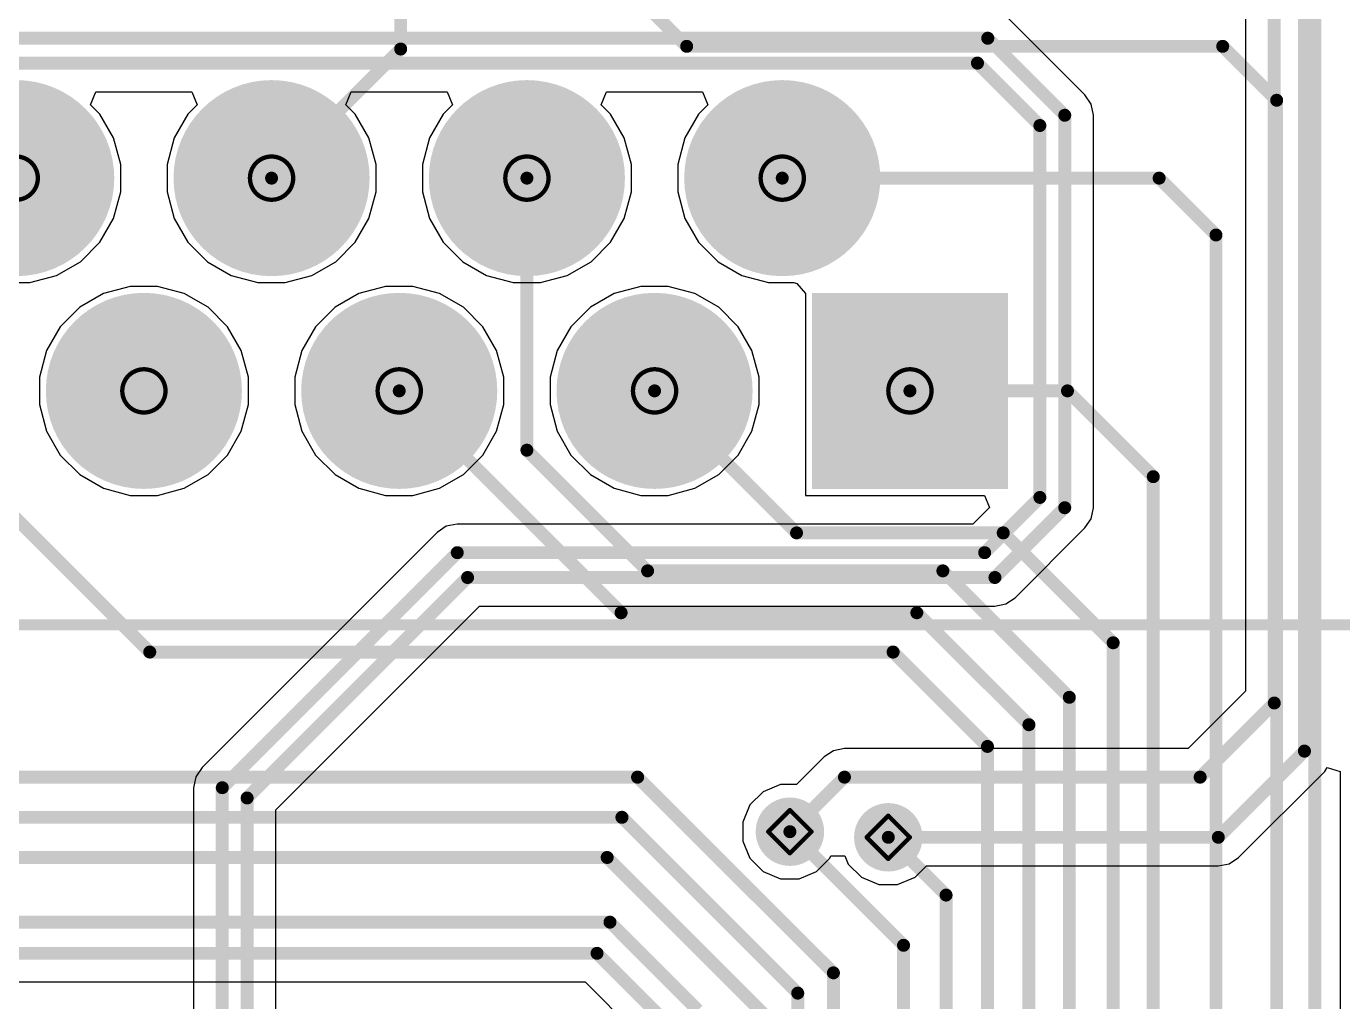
# Model space of a CAD drawing. Header units: inches. Extents: x -31 to 249, y -28 to 261.
# Drawn here: x 109.67 to 125.14, y 63.53 to 74.99 of the extents above; entities that cross this region are included whole.
import ezdxf

# ---------------------------------------------------------------- set-up
doc = ezdxf.new("R2010")
doc.units = ezdxf.units.IN
for name, color, linetype in [('Bottom Layer', 5, 'Continuous'), ('Bottom Solder', 6, 'Continuous'), ('Drill Drawing', 1, 'Continuous'), ('Multi-Layer', 9, 'Continuous'), ('Pad Holes', 156, 'Continuous'), ('Top Layer', 1, 'Continuous'), ('Top Overlay', 2, 'Continuous'), ('Top Solder', 216, 'Continuous'), ('Via Holes', 16, 'Continuous')]:
    doc.layers.add(name, color=color, linetype=linetype)

# ---------------------------------------------------------------- blocks, each defined once
blk = doc.blocks.new('6437288_2_42')
at = {"layer": 'Bottom Layer'}
blk.add_hatch(color=5, dxfattribs=at).paths.add_polyline_path([(-13.05, 8.3), (-10.95, 8.3), (-10.95, 6.2), (-13.05, 6.2)])
h = blk.add_hatch(color=5, dxfattribs=at)
edge = h.paths.add_edge_path()
edge.add_arc((-9, 7.25), 1.05, 0, 360)
h = blk.add_hatch(color=5, dxfattribs=at)
edge = h.paths.add_edge_path()
edge.add_arc((-6, 7.25), 1.05, 0, 360)
h = blk.add_hatch(color=5, dxfattribs=at)
edge = h.paths.add_edge_path()
edge.add_arc((-3, 7.25), 1.05, 0, 360)
h = blk.add_hatch(color=5, dxfattribs=at)
edge = h.paths.add_edge_path()
edge.add_arc((-10.5, 4.75), 1.05, 0, 360)
h = blk.add_hatch(color=5, dxfattribs=at)
edge = h.paths.add_edge_path()
edge.add_arc((-7.5, 4.75), 1.05, 0, 360)
h = blk.add_hatch(color=5, dxfattribs=at)
edge = h.paths.add_edge_path()
edge.add_arc((-4.5, 4.75), 1.05, 0, 360)
h = blk.add_hatch(color=5, dxfattribs=at)
edge = h.paths.add_edge_path()
edge.add_arc((-1.5, 4.75), 1.05, 0, 360)
at = {"layer": 'Bottom Solder'}
blk.add_hatch(color=6, dxfattribs=at).paths.add_polyline_path([(-13.152, 8.402), (-10.848, 8.402), (-10.848, 6.098), (-13.152, 6.098)])
h = blk.add_hatch(color=6, dxfattribs=at)
edge = h.paths.add_edge_path()
edge.add_arc((-9, 7.25), 1.152, 0, 360)
h = blk.add_hatch(color=6, dxfattribs=at)
edge = h.paths.add_edge_path()
edge.add_arc((-6, 7.25), 1.152, 0, 360)
h = blk.add_hatch(color=6, dxfattribs=at)
edge = h.paths.add_edge_path()
edge.add_arc((-3, 7.25), 1.152, 0, 360)
h = blk.add_hatch(color=6, dxfattribs=at)
edge = h.paths.add_edge_path()
edge.add_arc((-10.5, 4.75), 1.152, 0, 360)
h = blk.add_hatch(color=6, dxfattribs=at)
edge = h.paths.add_edge_path()
edge.add_arc((-7.5, 4.75), 1.152, 0, 360)
h = blk.add_hatch(color=6, dxfattribs=at)
edge = h.paths.add_edge_path()
edge.add_arc((-4.5, 4.75), 1.152, 0, 360)
h = blk.add_hatch(color=6, dxfattribs=at)
edge = h.paths.add_edge_path()
edge.add_arc((-1.5, 4.75), 1.152, 0, 360)
at = {"layer": 'Multi-Layer'}
blk.add_hatch(color=9, dxfattribs=at).paths.add_polyline_path([(-13.05, 8.3), (-10.95, 8.3), (-10.95, 6.2), (-13.05, 6.2)])
h = blk.add_hatch(color=9, dxfattribs=at)
edge = h.paths.add_edge_path()
edge.add_arc((-9, 7.25), 1.05, 0, 360)
h = blk.add_hatch(color=9, dxfattribs=at)
edge = h.paths.add_edge_path()
edge.add_arc((-6, 7.25), 1.05, 0, 360)
h = blk.add_hatch(color=9, dxfattribs=at)
edge = h.paths.add_edge_path()
edge.add_arc((-3, 7.25), 1.05, 0, 360)
h = blk.add_hatch(color=9, dxfattribs=at)
edge = h.paths.add_edge_path()
edge.add_arc((-10.5, 4.75), 1.05, 0, 360)
h = blk.add_hatch(color=9, dxfattribs=at)
edge = h.paths.add_edge_path()
edge.add_arc((-7.5, 4.75), 1.05, 0, 360)
h = blk.add_hatch(color=9, dxfattribs=at)
edge = h.paths.add_edge_path()
edge.add_arc((-4.5, 4.75), 1.05, 0, 360)
h = blk.add_hatch(color=9, dxfattribs=at)
edge = h.paths.add_edge_path()
edge.add_arc((-1.5, 4.75), 1.05, 0, 360)
at = {"layer": 'Pad Holes'}
h = blk.add_hatch(color=7, dxfattribs=at)
edge = h.paths.add_edge_path()
edge.add_arc((-12, 7.25), 0.65, 0, 360)
h = blk.add_hatch(color=7, dxfattribs=at)
edge = h.paths.add_edge_path()
edge.add_arc((-9, 7.25), 0.65, 0, 360)
h = blk.add_hatch(color=7, dxfattribs=at)
edge = h.paths.add_edge_path()
edge.add_arc((-6, 7.25), 0.65, 0, 360)
h = blk.add_hatch(color=7, dxfattribs=at)
edge = h.paths.add_edge_path()
edge.add_arc((-3, 7.25), 0.65, 0, 360)
h = blk.add_hatch(color=7, dxfattribs=at)
edge = h.paths.add_edge_path()
edge.add_arc((-10.5, 4.75), 0.65, 0, 360)
h = blk.add_hatch(color=7, dxfattribs=at)
edge = h.paths.add_edge_path()
edge.add_arc((-7.5, 4.75), 0.65, 0, 360)
h = blk.add_hatch(color=7, dxfattribs=at)
edge = h.paths.add_edge_path()
edge.add_arc((-4.5, 4.75), 0.65, 0, 360)
h = blk.add_hatch(color=7, dxfattribs=at)
edge = h.paths.add_edge_path()
edge.add_arc((-1.5, 4.75), 0.65, 0, 360)
at = {"layer": 'Top Layer'}
blk.add_hatch(color=1, dxfattribs=at).paths.add_polyline_path([(-13.05, 8.3), (-10.95, 8.3), (-10.95, 6.2), (-13.05, 6.2)])
h = blk.add_hatch(color=1, dxfattribs=at)
edge = h.paths.add_edge_path()
edge.add_arc((-9, 7.25), 1.05, 0, 360)
h = blk.add_hatch(color=1, dxfattribs=at)
edge = h.paths.add_edge_path()
edge.add_arc((-6, 7.25), 1.05, 0, 360)
h = blk.add_hatch(color=1, dxfattribs=at)
edge = h.paths.add_edge_path()
edge.add_arc((-3, 7.25), 1.05, 0, 360)
h = blk.add_hatch(color=1, dxfattribs=at)
edge = h.paths.add_edge_path()
edge.add_arc((-10.5, 4.75), 1.05, 0, 360)
h = blk.add_hatch(color=1, dxfattribs=at)
edge = h.paths.add_edge_path()
edge.add_arc((-7.5, 4.75), 1.05, 0, 360)
h = blk.add_hatch(color=1, dxfattribs=at)
edge = h.paths.add_edge_path()
edge.add_arc((-4.5, 4.75), 1.05, 0, 360)
h = blk.add_hatch(color=1, dxfattribs=at)
edge = h.paths.add_edge_path()
edge.add_arc((-1.5, 4.75), 1.05, 0, 360)
at = {"layer": 'Top Solder'}
blk.add_hatch(color=216, dxfattribs=at).paths.add_polyline_path([(-13.152, 8.402), (-10.848, 8.402), (-10.848, 6.098), (-13.152, 6.098)])
h = blk.add_hatch(color=216, dxfattribs=at)
edge = h.paths.add_edge_path()
edge.add_arc((-9, 7.25), 1.152, 0, 360)
h = blk.add_hatch(color=216, dxfattribs=at)
edge = h.paths.add_edge_path()
edge.add_arc((-6, 7.25), 1.152, 0, 360)
h = blk.add_hatch(color=216, dxfattribs=at)
edge = h.paths.add_edge_path()
edge.add_arc((-3, 7.25), 1.152, 0, 360)
h = blk.add_hatch(color=216, dxfattribs=at)
edge = h.paths.add_edge_path()
edge.add_arc((-10.5, 4.75), 1.152, 0, 360)
h = blk.add_hatch(color=216, dxfattribs=at)
edge = h.paths.add_edge_path()
edge.add_arc((-7.5, 4.75), 1.152, 0, 360)
h = blk.add_hatch(color=216, dxfattribs=at)
edge = h.paths.add_edge_path()
edge.add_arc((-4.5, 4.75), 1.152, 0, 360)
h = blk.add_hatch(color=216, dxfattribs=at)
edge = h.paths.add_edge_path()
edge.add_arc((-1.5, 4.75), 1.152, 0, 360)
at = {"layer": 'Top Overlay'}
blk.add_lwpolyline([(19.25, 10, 0.127, 0.127, 0), (-19.25, 10, 0.127, 0.127, 0)], format="xyseb", dxfattribs=at)

msp = doc.modelspace()

# ---------------------------------------------------------------- hatches: boundary and pattern name
at = {"layer": 'Bottom Layer'}
h = msp.add_hatch(color=5, dxfattribs=at)
edge = h.paths.add_edge_path()
edge.add_arc((118.641, 65.526), 0.3, 0, 360)
h = msp.add_hatch(color=5, dxfattribs=at)
edge = h.paths.add_edge_path()
edge.add_arc((119.797, 65.46), 0.3, 0, 360)
at = {"layer": 'Bottom Solder'}
h = msp.add_hatch(color=6, dxfattribs=at)
edge = h.paths.add_edge_path()
edge.add_arc((118.641, 65.526), 0.402, 0, 360)
h = msp.add_hatch(color=6, dxfattribs=at)
edge = h.paths.add_edge_path()
edge.add_arc((119.797, 65.46), 0.402, 0, 360)
at = {"layer": 'Top Layer'}
h = msp.add_hatch(color=1, dxfattribs=at)
edge = h.paths.add_edge_path()
edge.add_arc((118.641, 65.526), 0.3, 0, 360)
h = msp.add_hatch(color=1, dxfattribs=at)
edge = h.paths.add_edge_path()
edge.add_arc((119.797, 65.46), 0.3, 0, 360)
at = {"layer": 'Top Solder'}
h = msp.add_hatch(color=216, dxfattribs=at)
edge = h.paths.add_edge_path()
edge.add_arc((118.641, 65.526), 0.402, 0, 360)
h = msp.add_hatch(color=216, dxfattribs=at)
edge = h.paths.add_edge_path()
edge.add_arc((119.797, 65.46), 0.402, 0, 360)
at = {"layer": 'Via Holes'}
h = msp.add_hatch(color=7, dxfattribs=at)
edge = h.paths.add_edge_path()
edge.add_arc((118.641, 65.526), 0.15, 0, 360)
h = msp.add_hatch(color=7, dxfattribs=at)
edge = h.paths.add_edge_path()
edge.add_arc((119.797, 65.46), 0.15, 0, 360)

# ---------------------------------------------------------------- linework, layer by layer
at = {"layer": 'Bottom Layer'}
for p, q in [((87.33, 63.76), (116.236, 63.76)), ((116.236, 63.76), (116.859, 63.137))]:
    msp.add_line(p, q, dxfattribs=at)
for points in [[(114.068, 74.723, 0.152, 0.152, 0), (114.068, 76.651, 0.152, 0.152, 0)], [(117.037, 75.146, 0.152, 0.152, 0), (117.428, 74.755, 0.152, 0.152, 0)], [(124.809, 26.128, 0.152, 0.152, 0), (124.809, 75.233, 0.152, 0.152, 0)], [(112.551, 73.206, 0.152, 0.152, 0), (114.068, 74.723, 0.152, 0.152, 0)], [(117.428, 74.755, 0.152, 0.152, 0), (123.726, 74.755, 0.152, 0.152, 0)], [(123.726, 74.755, 0.152, 0.152, 0), (124.36, 74.121, 0.152, 0.152, 0)], [(124.36, 26.484, 0.152, 0.152, 0), (124.36, 74.121, 0.152, 0.152, 0)], [(115.551, 70.009, 0.152, 0.152, 0), (115.551, 73.206, 0.152, 0.152, 0)], [(118.551, 73.206, 0.152, 0.152, 0), (122.979, 73.206, 0.152, 0.152, 0)], [(122.979, 73.206, 0.152, 0.152, 0), (123.647, 72.538, 0.152, 0.152, 0)], [(123.647, 27, 0.152, 0.152, 0), (123.647, 72.538, 0.152, 0.152, 0)], [(108.051, 70.706, 0.152, 0.152, 0), (111.12, 67.637, 0.152, 0.152, 0)], [(114.051, 70.706, 0.152, 0.152, 0), (116.657, 68.099, 0.152, 0.152, 0)], [(117.051, 70.706, 0.152, 0.152, 0), (118.719, 69.037, 0.152, 0.152, 0)], [(120.051, 70.706, 0.152, 0.152, 0), (121.902, 70.706, 0.152, 0.152, 0)], [(121.902, 70.706, 0.152, 0.152, 0), (122.91, 69.698, 0.152, 0.152, 0)], [(115.551, 70.009, 0.152, 0.152, 0), (116.969, 68.591, 0.152, 0.152, 0)], [(122.91, 27.636, 0.152, 0.152, 0), (122.91, 69.698, 0.152, 0.152, 0)], [(118.719, 69.037, 0.152, 0.152, 0), (121.148, 69.037, 0.152, 0.152, 0)], [(121.148, 69.037, 0.152, 0.152, 0), (122.439, 67.746, 0.152, 0.152, 0)], [(116.969, 68.591, 0.152, 0.152, 0), (120.438, 68.591, 0.152, 0.152, 0)], [(120.438, 68.591, 0.152, 0.152, 0), (121.924, 67.105, 0.152, 0.152, 0)], [(116.657, 68.099, 0.152, 0.152, 0), (120.132, 68.099, 0.152, 0.152, 0)], [(120.132, 68.099, 0.152, 0.152, 0), (121.449, 66.783, 0.152, 0.152, 0)], [(122.439, 27.885, 0.152, 0.152, 0), (122.439, 67.746, 0.152, 0.152, 0)], [(111.12, 67.637, 0.152, 0.152, 0), (119.854, 67.637, 0.152, 0.152, 0)], [(119.854, 67.637, 0.152, 0.152, 0), (120.962, 66.528, 0.152, 0.152, 0)], [(121.924, 33.752, 0.152, 0.152, 0), (121.924, 67.105, 0.152, 0.152, 0)], [(121.449, 34.09, 0.152, 0.152, 0), (121.449, 66.783, 0.152, 0.152, 0)], [(120.962, 34.34, 0.152, 0.152, 0), (120.962, 66.528, 0.152, 0.152, 0)], [(105.013, 66.167, 0.152, 0.152, 0), (116.851, 66.167, 0.152, 0.152, 0)], [(116.851, 66.167, 0.152, 0.152, 0), (119.152, 63.867, 0.152, 0.152, 0)], [(104.757, 65.695, 0.152, 0.152, 0), (116.667, 65.695, 0.152, 0.152, 0)], [(116.667, 65.695, 0.152, 0.152, 0), (118.733, 63.629, 0.152, 0.152, 0)], [(118.641, 65.526, 0.152, 0.152, 0), (119.976, 64.191, 0.152, 0.152, 0)], [(119.797, 65.46, 0.152, 0.152, 0), (120.476, 64.781, 0.152, 0.152, 0)], [(104.533, 65.223, 0.152, 0.152, 0), (116.494, 65.223, 0.152, 0.152, 0)], [(116.494, 65.223, 0.152, 0.152, 0), (118.325, 63.392, 0.152, 0.152, 0)], [(120.476, 34.625, 0.152, 0.152, 0), (120.476, 64.781, 0.152, 0.152, 0)], [(88.007, 64.463, 0.152, 0.152, 0), (116.527, 64.463, 0.152, 0.152, 0)], [(116.527, 64.463, 0.152, 0.152, 0), (117.561, 63.428, 0.152, 0.152, 0)], [(119.976, 34.863, 0.152, 0.152, 0), (119.976, 64.191, 0.152, 0.152, 0)], [(87.33, 64.097, 0.152, 0.152, 0), (116.375, 64.097, 0.152, 0.152, 0)], [(116.375, 64.097, 0.152, 0.152, 0), (117.196, 63.276, 0.152, 0.152, 0)], [(119.152, 35.022, 0.152, 0.152, 0), (119.152, 63.867, 0.152, 0.152, 0)], [(118.733, 35.307, 0.152, 0.152, 0), (118.733, 63.629, 0.152, 0.152, 0)]]:
    msp.add_lwpolyline(points, format="xyseb", dxfattribs=at)
for points in [[(114.03, 74.723, 0.0762, 0.0762, 1), (114.106, 74.723, 0.0762, 0.0762, 1)], [(114.03, 74.723, 0.0762, 0.0762, 1), (114.106, 74.723, 0.0762, 0.0762, 1)], [(117.39, 74.755, 0.0762, 0.0762, 1), (117.466, 74.755, 0.0762, 0.0762, 1)], [(117.39, 74.755, 0.0762, 0.0762, 1), (117.466, 74.755, 0.0762, 0.0762, 1)], [(123.688, 74.755, 0.0762, 0.0762, 1), (123.764, 74.755, 0.0762, 0.0762, 1)], [(123.688, 74.755, 0.0762, 0.0762, 1), (123.764, 74.755, 0.0762, 0.0762, 1)], [(124.322, 74.121, 0.0762, 0.0762, 1), (124.398, 74.121, 0.0762, 0.0762, 1)], [(124.322, 74.121, 0.0762, 0.0762, 1), (124.398, 74.121, 0.0762, 0.0762, 1)], [(112.513, 73.206, 0.0762, 0.0762, 1), (112.589, 73.206, 0.0762, 0.0762, 1)], [(115.513, 73.206, 0.0762, 0.0762, 1), (115.589, 73.206, 0.0762, 0.0762, 1)], [(118.513, 73.206, 0.0762, 0.0762, 1), (118.589, 73.206, 0.0762, 0.0762, 1)], [(122.941, 73.206, 0.0762, 0.0762, 1), (123.017, 73.206, 0.0762, 0.0762, 1)], [(122.941, 73.206, 0.0762, 0.0762, 1), (123.017, 73.206, 0.0762, 0.0762, 1)], [(123.609, 72.538, 0.0762, 0.0762, 1), (123.685, 72.538, 0.0762, 0.0762, 1)], [(123.609, 72.538, 0.0762, 0.0762, 1), (123.685, 72.538, 0.0762, 0.0762, 1)], [(114.013, 70.706, 0.0762, 0.0762, 1), (114.089, 70.706, 0.0762, 0.0762, 1)], [(117.013, 70.706, 0.0762, 0.0762, 1), (117.089, 70.706, 0.0762, 0.0762, 1)], [(120.013, 70.706, 0.0762, 0.0762, 1), (120.089, 70.706, 0.0762, 0.0762, 1)], [(121.864, 70.706, 0.0762, 0.0762, 1), (121.94, 70.706, 0.0762, 0.0762, 1)], [(121.864, 70.706, 0.0762, 0.0762, 1), (121.94, 70.706, 0.0762, 0.0762, 1)], [(115.513, 70.009, 0.0762, 0.0762, 1), (115.589, 70.009, 0.0762, 0.0762, 1)], [(115.513, 70.009, 0.0762, 0.0762, 1), (115.589, 70.009, 0.0762, 0.0762, 1)], [(122.872, 69.698, 0.0762, 0.0762, 1), (122.948, 69.698, 0.0762, 0.0762, 1)], [(122.872, 69.698, 0.0762, 0.0762, 1), (122.948, 69.698, 0.0762, 0.0762, 1)], [(118.681, 69.037, 0.0762, 0.0762, 1), (118.757, 69.037, 0.0762, 0.0762, 1)], [(118.681, 69.037, 0.0762, 0.0762, 1), (118.757, 69.037, 0.0762, 0.0762, 1)], [(121.109, 69.037, 0.0762, 0.0762, 1), (121.186, 69.037, 0.0762, 0.0762, 1)], [(121.109, 69.037, 0.0762, 0.0762, 1), (121.186, 69.037, 0.0762, 0.0762, 1)], [(116.931, 68.591, 0.0762, 0.0762, 1), (117.007, 68.591, 0.0762, 0.0762, 1)], [(116.931, 68.591, 0.0762, 0.0762, 1), (117.007, 68.591, 0.0762, 0.0762, 1)], [(120.4, 68.591, 0.0762, 0.0762, 1), (120.476, 68.591, 0.0762, 0.0762, 1)], [(120.4, 68.591, 0.0762, 0.0762, 1), (120.476, 68.591, 0.0762, 0.0762, 1)], [(116.619, 68.099, 0.0762, 0.0762, 1), (116.696, 68.099, 0.0762, 0.0762, 1)], [(116.619, 68.099, 0.0762, 0.0762, 1), (116.696, 68.099, 0.0762, 0.0762, 1)], [(120.094, 68.099, 0.0762, 0.0762, 1), (120.17, 68.099, 0.0762, 0.0762, 1)], [(120.094, 68.099, 0.0762, 0.0762, 1), (120.17, 68.099, 0.0762, 0.0762, 1)], [(122.401, 67.746, 0.0762, 0.0762, 1), (122.477, 67.746, 0.0762, 0.0762, 1)], [(122.401, 67.746, 0.0762, 0.0762, 1), (122.477, 67.746, 0.0762, 0.0762, 1)], [(111.082, 67.637, 0.0762, 0.0762, 1), (111.158, 67.637, 0.0762, 0.0762, 1)], [(111.082, 67.637, 0.0762, 0.0762, 1), (111.158, 67.637, 0.0762, 0.0762, 1)], [(119.815, 67.637, 0.0762, 0.0762, 1), (119.892, 67.637, 0.0762, 0.0762, 1)], [(119.815, 67.637, 0.0762, 0.0762, 1), (119.892, 67.637, 0.0762, 0.0762, 1)], [(121.886, 67.105, 0.0762, 0.0762, 1), (121.962, 67.105, 0.0762, 0.0762, 1)], [(121.886, 67.105, 0.0762, 0.0762, 1), (121.962, 67.105, 0.0762, 0.0762, 1)], [(121.411, 66.783, 0.0762, 0.0762, 1), (121.487, 66.783, 0.0762, 0.0762, 1)], [(121.411, 66.783, 0.0762, 0.0762, 1), (121.487, 66.783, 0.0762, 0.0762, 1)], [(120.924, 66.528, 0.0762, 0.0762, 1), (121, 66.528, 0.0762, 0.0762, 1)], [(120.924, 66.528, 0.0762, 0.0762, 1), (121, 66.528, 0.0762, 0.0762, 1)], [(116.813, 66.167, 0.0762, 0.0762, 1), (116.89, 66.167, 0.0762, 0.0762, 1)], [(116.813, 66.167, 0.0762, 0.0762, 1), (116.89, 66.167, 0.0762, 0.0762, 1)], [(116.629, 65.695, 0.0762, 0.0762, 1), (116.706, 65.695, 0.0762, 0.0762, 1)], [(116.629, 65.695, 0.0762, 0.0762, 1), (116.706, 65.695, 0.0762, 0.0762, 1)], [(118.603, 65.526, 0.0762, 0.0762, 1), (118.679, 65.526, 0.0762, 0.0762, 1)], [(119.759, 65.46, 0.0762, 0.0762, 1), (119.835, 65.46, 0.0762, 0.0762, 1)], [(116.456, 65.223, 0.0762, 0.0762, 1), (116.532, 65.223, 0.0762, 0.0762, 1)], [(116.456, 65.223, 0.0762, 0.0762, 1), (116.532, 65.223, 0.0762, 0.0762, 1)], [(120.438, 64.781, 0.0762, 0.0762, 1), (120.514, 64.781, 0.0762, 0.0762, 1)], [(120.438, 64.781, 0.0762, 0.0762, 1), (120.514, 64.781, 0.0762, 0.0762, 1)], [(116.489, 64.463, 0.0762, 0.0762, 1), (116.565, 64.463, 0.0762, 0.0762, 1)], [(116.489, 64.463, 0.0762, 0.0762, 1), (116.565, 64.463, 0.0762, 0.0762, 1)], [(119.938, 64.191, 0.0762, 0.0762, 1), (120.014, 64.191, 0.0762, 0.0762, 1)], [(119.938, 64.191, 0.0762, 0.0762, 1), (120.014, 64.191, 0.0762, 0.0762, 1)], [(116.337, 64.097, 0.0762, 0.0762, 1), (116.413, 64.097, 0.0762, 0.0762, 1)], [(116.337, 64.097, 0.0762, 0.0762, 1), (116.413, 64.097, 0.0762, 0.0762, 1)], [(119.114, 63.867, 0.0762, 0.0762, 1), (119.19, 63.867, 0.0762, 0.0762, 1)], [(119.114, 63.867, 0.0762, 0.0762, 1), (119.19, 63.867, 0.0762, 0.0762, 1)], [(118.695, 63.629, 0.0762, 0.0762, 1), (118.771, 63.629, 0.0762, 0.0762, 1)], [(118.695, 63.629, 0.0762, 0.0762, 1), (118.771, 63.629, 0.0762, 0.0762, 1)]]:
    msp.add_lwpolyline(points, format="xyseb", close=True, dxfattribs=at)
at = {"layer": 'Drill Drawing'}
for points in [[(109.805, 73.206, 0.0508, 0.0508, 1), (109.297, 73.206, 0.0508, 0.0508, 1)], [(112.805, 73.206, 0.0508, 0.0508, 1), (112.297, 73.206, 0.0508, 0.0508, 1)], [(115.805, 73.206, 0.0508, 0.0508, 1), (115.297, 73.206, 0.0508, 0.0508, 1)], [(118.805, 73.206, 0.0508, 0.0508, 1), (118.297, 73.206, 0.0508, 0.0508, 1)], [(109.792, 73.206, 0.0254, 0.0254, 1), (109.818, 73.206, 0.0254, 0.0254, 1)], [(112.284, 73.206, 0.0254, 0.0254, 1), (112.31, 73.206, 0.0254, 0.0254, 1)], [(112.792, 73.206, 0.0254, 0.0254, 1), (112.818, 73.206, 0.0254, 0.0254, 1)], [(115.284, 73.206, 0.0254, 0.0254, 1), (115.31, 73.206, 0.0254, 0.0254, 1)], [(115.792, 73.206, 0.0254, 0.0254, 1), (115.818, 73.206, 0.0254, 0.0254, 1)], [(118.284, 73.206, 0.0254, 0.0254, 1), (118.31, 73.206, 0.0254, 0.0254, 1)], [(118.792, 73.206, 0.0254, 0.0254, 1), (118.818, 73.206, 0.0254, 0.0254, 1)], [(111.305, 70.706, 0.0508, 0.0508, 1), (110.797, 70.706, 0.0508, 0.0508, 1)], [(114.305, 70.706, 0.0508, 0.0508, 1), (113.797, 70.706, 0.0508, 0.0508, 1)], [(117.305, 70.706, 0.0508, 0.0508, 1), (116.797, 70.706, 0.0508, 0.0508, 1)], [(120.305, 70.706, 0.0508, 0.0508, 1), (119.797, 70.706, 0.0508, 0.0508, 1)], [(110.784, 70.706, 0.0254, 0.0254, 1), (110.81, 70.706, 0.0254, 0.0254, 1)], [(111.292, 70.706, 0.0254, 0.0254, 1), (111.318, 70.706, 0.0254, 0.0254, 1)], [(113.784, 70.706, 0.0254, 0.0254, 1), (113.81, 70.706, 0.0254, 0.0254, 1)], [(114.292, 70.706, 0.0254, 0.0254, 1), (114.318, 70.706, 0.0254, 0.0254, 1)], [(116.784, 70.706, 0.0254, 0.0254, 1), (116.81, 70.706, 0.0254, 0.0254, 1)], [(117.292, 70.706, 0.0254, 0.0254, 1), (117.318, 70.706, 0.0254, 0.0254, 1)], [(119.784, 70.706, 0.0254, 0.0254, 1), (119.81, 70.706, 0.0254, 0.0254, 1)], [(120.292, 70.706, 0.0254, 0.0254, 1), (120.318, 70.706, 0.0254, 0.0254, 1)], [(118.628, 65.78, 0.0254, 0.0254, 1), (118.654, 65.78, 0.0254, 0.0254, 1)], [(118.628, 65.78, 0.0254, 0.0254, 1), (118.654, 65.78, 0.0254, 0.0254, 1)], [(119.784, 65.714, 0.0254, 0.0254, 1), (119.81, 65.714, 0.0254, 0.0254, 1)], [(119.784, 65.714, 0.0254, 0.0254, 1), (119.81, 65.714, 0.0254, 0.0254, 1)], [(118.374, 65.526, 0.0254, 0.0254, 1), (118.4, 65.526, 0.0254, 0.0254, 1)], [(118.374, 65.526, 0.0254, 0.0254, 1), (118.4, 65.526, 0.0254, 0.0254, 1)], [(118.882, 65.526, 0.0254, 0.0254, 1), (118.908, 65.526, 0.0254, 0.0254, 1)], [(118.882, 65.526, 0.0254, 0.0254, 1), (118.908, 65.526, 0.0254, 0.0254, 1)], [(119.53, 65.46, 0.0254, 0.0254, 1), (119.556, 65.46, 0.0254, 0.0254, 1)], [(119.53, 65.46, 0.0254, 0.0254, 1), (119.556, 65.46, 0.0254, 0.0254, 1)], [(120.038, 65.46, 0.0254, 0.0254, 1), (120.064, 65.46, 0.0254, 0.0254, 1)], [(120.038, 65.46, 0.0254, 0.0254, 1), (120.064, 65.46, 0.0254, 0.0254, 1)], [(118.628, 65.272, 0.0254, 0.0254, 1), (118.654, 65.272, 0.0254, 0.0254, 1)], [(118.628, 65.272, 0.0254, 0.0254, 1), (118.654, 65.272, 0.0254, 0.0254, 1)], [(119.784, 65.206, 0.0254, 0.0254, 1), (119.81, 65.206, 0.0254, 0.0254, 1)], [(119.784, 65.206, 0.0254, 0.0254, 1), (119.81, 65.206, 0.0254, 0.0254, 1)]]:
    msp.add_lwpolyline(points, format="xyseb", close=True, dxfattribs=at)
for points in [[(118.387, 65.526, 0.0508, 0.0508, 0), (118.641, 65.78, 0.0508, 0.0508, 0)], [(118.641, 65.78, 0.0508, 0.0508, 0), (118.895, 65.526, 0.0508, 0.0508, 0)], [(119.543, 65.46, 0.0508, 0.0508, 0), (119.797, 65.714, 0.0508, 0.0508, 0)], [(119.797, 65.714, 0.0508, 0.0508, 0), (120.051, 65.46, 0.0508, 0.0508, 0)], [(118.387, 65.526, 0.0508, 0.0508, 0), (118.641, 65.272, 0.0508, 0.0508, 0)], [(118.641, 65.272, 0.0508, 0.0508, 0), (118.895, 65.526, 0.0508, 0.0508, 0)], [(119.543, 65.46, 0.0508, 0.0508, 0), (119.797, 65.206, 0.0508, 0.0508, 0)], [(119.797, 65.206, 0.0508, 0.0508, 0), (120.051, 65.46, 0.0508, 0.0508, 0)]]:
    msp.add_lwpolyline(points, format="xyseb", dxfattribs=at)
at = {"layer": 'Top Layer'}
for p, q in [((123.995, 80.331), (123.995, 67.178)), ((122.108, 74.183), (121.203, 75.088)), ((110.424, 74.069), (110.487, 74.221)), ((110.487, 74.221), (111.614, 74.221)), ((111.614, 74.221), (111.678, 74.069)), ((113.424, 74.069), (113.487, 74.221)), ((113.487, 74.221), (114.614, 74.221)), ((114.614, 74.221), (114.678, 74.069)), ((116.424, 74.069), (116.487, 74.221)), ((116.487, 74.221), (117.614, 74.221)), ((117.614, 74.221), (117.678, 74.069)), ((122.181, 74.074), (122.108, 74.183)), ((110.533, 73.959), (110.424, 74.069)), ((110.695, 73.68), (110.533, 73.959)), ((111.568, 73.959), (111.407, 73.68)), ((111.678, 74.069), (111.568, 73.959)), ((113.533, 73.959), (113.424, 74.069)), ((113.695, 73.68), (113.533, 73.959)), ((114.568, 73.959), (114.407, 73.68)), ((114.678, 74.069), (114.568, 73.959)), ((116.533, 73.959), (116.424, 74.069)), ((116.695, 73.68), (116.533, 73.959)), ((117.568, 73.959), (117.407, 73.68)), ((117.678, 74.069), (117.568, 73.959)), ((122.207, 73.945), (122.181, 74.074)), ((122.207, 69.333), (122.207, 73.945)), ((122.207, 73.945), (122.207, 73.945)), ((110.779, 73.367), (110.695, 73.68)), ((111.407, 73.68), (111.323, 73.367)), ((113.779, 73.367), (113.695, 73.68)), ((114.407, 73.68), (114.323, 73.367)), ((116.779, 73.367), (116.695, 73.68)), ((117.407, 73.68), (117.323, 73.367)), ((110.779, 73.044), (110.779, 73.367)), ((111.323, 73.367), (111.323, 73.044)), ((113.779, 73.044), (113.779, 73.367)), ((114.323, 73.367), (114.323, 73.044)), ((116.779, 73.044), (116.779, 73.367)), ((117.323, 73.367), (117.323, 73.044)), ((110.695, 72.732), (110.779, 73.044)), ((111.323, 73.044), (111.407, 72.732)), ((113.695, 72.732), (113.779, 73.044)), ((114.323, 73.044), (114.407, 72.732)), ((116.695, 72.732), (116.779, 73.044)), ((117.323, 73.044), (117.407, 72.732)), ((110.533, 72.452), (110.695, 72.732)), ((111.407, 72.732), (111.568, 72.452)), ((113.533, 72.452), (113.695, 72.732)), ((114.407, 72.732), (114.568, 72.452)), ((116.533, 72.452), (116.695, 72.732)), ((117.407, 72.732), (117.568, 72.452)), ((110.305, 72.223), (110.533, 72.452)), ((111.568, 72.452), (111.797, 72.223)), ((113.305, 72.223), (113.533, 72.452)), ((114.568, 72.452), (114.797, 72.223)), ((116.305, 72.223), (116.533, 72.452)), ((117.568, 72.452), (117.797, 72.223)), ((110.025, 72.061), (110.305, 72.223)), ((111.797, 72.223), (112.077, 72.061)), ((113.025, 72.061), (113.305, 72.223)), ((114.797, 72.223), (115.077, 72.061)), ((116.025, 72.061), (116.305, 72.223)), ((117.797, 72.223), (118.077, 72.061)), ((109.389, 71.978), (109.712, 71.978)), ((109.712, 71.978), (110.025, 72.061)), ((110.889, 71.933), (110.577, 71.85)), ((111.212, 71.933), (110.889, 71.933)), ((111.525, 71.85), (111.212, 71.933)), ((112.077, 72.061), (112.389, 71.978)), ((112.389, 71.978), (112.712, 71.978)), ((112.712, 71.978), (113.025, 72.061)), ((113.889, 71.933), (113.577, 71.85)), ((114.212, 71.933), (113.889, 71.933)), ((114.525, 71.85), (114.212, 71.933)), ((115.077, 72.061), (115.389, 71.978)), ((115.389, 71.978), (115.712, 71.978)), ((115.712, 71.978), (116.025, 72.061)), ((116.889, 71.933), (116.577, 71.85)), ((117.212, 71.933), (116.889, 71.933)), ((117.525, 71.85), (117.212, 71.933)), ((118.077, 72.061), (118.389, 71.978)), ((118.389, 71.978), (118.689, 71.978)), ((118.689, 71.978), (118.722, 71.967)), ((118.722, 71.967), (118.823, 71.85)), ((110.577, 71.85), (110.297, 71.688)), ((111.805, 71.688), (111.525, 71.85)), ((113.577, 71.85), (113.297, 71.688)), ((114.805, 71.688), (114.525, 71.85)), ((116.577, 71.85), (116.297, 71.688)), ((117.805, 71.688), (117.525, 71.85)), ((118.823, 71.85), (118.823, 69.478)), ((110.297, 71.688), (110.068, 71.459)), ((112.033, 71.459), (111.805, 71.688)), ((113.297, 71.688), (113.068, 71.459)), ((115.033, 71.459), (114.805, 71.688)), ((116.297, 71.688), (116.068, 71.459)), ((118.033, 71.459), (117.805, 71.688)), ((110.068, 71.459), (109.907, 71.18)), ((112.195, 71.18), (112.033, 71.459)), ((113.068, 71.459), (112.907, 71.18)), ((115.195, 71.18), (115.033, 71.459)), ((116.068, 71.459), (115.907, 71.18)), ((118.195, 71.18), (118.033, 71.459)), ((109.907, 71.18), (109.823, 70.867)), ((112.279, 70.867), (112.195, 71.18)), ((112.907, 71.18), (112.823, 70.867)), ((115.279, 70.867), (115.195, 71.18)), ((115.907, 71.18), (115.823, 70.867)), ((118.279, 70.867), (118.195, 71.18)), ((109.823, 70.867), (109.823, 70.544)), ((112.279, 70.544), (112.279, 70.867)), ((112.823, 70.867), (112.823, 70.544)), ((115.279, 70.544), (115.279, 70.867)), ((115.823, 70.867), (115.823, 70.544)), ((118.279, 70.544), (118.279, 70.867)), ((109.823, 70.544), (109.907, 70.232)), ((112.195, 70.232), (112.279, 70.544)), ((112.823, 70.544), (112.907, 70.232)), ((115.195, 70.232), (115.279, 70.544)), ((115.823, 70.544), (115.907, 70.232)), ((118.195, 70.232), (118.279, 70.544)), ((109.907, 70.232), (110.068, 69.952)), ((112.033, 69.952), (112.195, 70.232)), ((112.907, 70.232), (113.068, 69.952)), ((115.033, 69.952), (115.195, 70.232)), ((115.907, 70.232), (116.068, 69.952)), ((118.033, 69.952), (118.195, 70.232)), ((110.068, 69.952), (110.297, 69.723)), ((111.805, 69.723), (112.033, 69.952)), ((113.068, 69.952), (113.297, 69.723)), ((114.805, 69.723), (115.033, 69.952)), ((116.068, 69.952), (116.297, 69.723)), ((117.805, 69.723), (118.033, 69.952)), ((110.297, 69.723), (110.577, 69.561)), ((111.525, 69.561), (111.805, 69.723)), ((113.297, 69.723), (113.577, 69.561)), ((114.525, 69.561), (114.805, 69.723)), ((116.297, 69.723), (116.577, 69.561)), ((117.525, 69.561), (117.805, 69.723)), ((110.577, 69.561), (110.889, 69.478)), ((110.889, 69.478), (111.212, 69.478)), ((111.212, 69.478), (111.525, 69.561)), ((113.577, 69.561), (113.889, 69.478)), ((113.889, 69.478), (114.212, 69.478)), ((114.212, 69.478), (114.525, 69.561)), ((116.577, 69.561), (116.889, 69.478)), ((116.889, 69.478), (117.212, 69.478)), ((117.212, 69.478), (117.525, 69.561)), ((118.823, 69.478), (120.927, 69.478)), ((120.927, 69.478), (120.985, 69.337)), ((120.985, 69.337), (120.789, 69.141)), ((122.181, 69.204), (122.207, 69.333)), ((114.733, 69.141), (114.604, 69.116)), ((120.789, 69.141), (114.733, 69.141)), ((122.108, 69.095), (122.181, 69.204)), ((114.495, 69.043), (111.734, 66.281)), ((114.604, 69.116), (114.495, 69.043)), ((121.288, 68.275), (122.108, 69.095)), ((121.179, 68.202), (121.288, 68.275)), ((112.601, 65.783), (114.994, 68.176)), ((114.994, 68.176), (121.05, 68.176)), ((121.05, 68.176), (121.179, 68.202)), ((123.995, 67.178), (123.321, 66.504)), ((119.282, 66.504), (119.153, 66.478)), ((123.321, 66.504), (119.282, 66.504)), ((119.044, 66.405), (118.719, 66.08)), ((119.153, 66.478), (119.044, 66.405)), ((111.734, 66.281), (111.661, 66.172)), ((123.912, 65.222), (124.924, 66.234)), ((124.924, 66.234), (124.955, 66.28)), ((124.955, 66.28), (125.107, 66.233)), ((125.107, 66.233), (125.107, 30.24)), ((111.661, 66.172), (111.635, 66.043)), ((111.635, 66.043), (111.635, 51.49)), ((118.531, 66.08), (118.327, 65.996)), ((118.719, 66.08), (118.531, 66.08)), ((118.327, 65.996), (118.172, 65.84)), ((112.601, 51.229), (112.601, 65.783)), ((118.172, 65.84), (118.087, 65.637)), ((118.087, 65.637), (118.087, 65.416)), ((118.087, 65.416), (118.172, 65.213)), ((118.172, 65.213), (118.327, 65.057)), ((118.955, 65.057), (119.111, 65.213)), ((119.111, 65.213), (119.123, 65.242)), ((119.123, 65.242), (119.288, 65.242)), ((119.288, 65.242), (119.327, 65.146)), ((119.327, 65.146), (119.483, 64.99)), ((120.111, 64.99), (120.244, 65.123)), ((120.244, 65.123), (123.674, 65.123)), ((123.674, 65.123), (123.803, 65.149)), ((123.803, 65.149), (123.912, 65.222)), ((118.327, 65.057), (118.531, 64.972)), ((118.531, 64.972), (118.751, 64.972)), ((118.751, 64.972), (118.955, 65.057)), ((119.483, 64.99), (119.687, 64.906)), ((119.907, 64.906), (120.111, 64.99)), ((119.687, 64.906), (119.907, 64.906))]:
    msp.add_line(p, q, dxfattribs=at)
for points in [[(124.686, 66.473, 0.152, 0.152, 0), (124.686, 80.827, 0.152, 0.152, 0)], [(124.332, 67.038, 0.152, 0.152, 0), (124.332, 80.471, 0.152, 0.152, 0)], [(108.679, 74.85, 0.152, 0.152, 0), (120.965, 74.85, 0.152, 0.152, 0)], [(120.965, 74.85, 0.152, 0.152, 0), (121.87, 73.945, 0.152, 0.152, 0)], [(108.558, 74.558, 0.152, 0.152, 0), (120.844, 74.558, 0.152, 0.152, 0)], [(120.844, 74.558, 0.152, 0.152, 0), (121.578, 73.824, 0.152, 0.152, 0)], [(121.87, 69.333, 0.152, 0.152, 0), (121.87, 73.945, 0.152, 0.152, 0)], [(121.578, 69.454, 0.152, 0.152, 0), (121.578, 73.824, 0.152, 0.152, 0)], [(120.929, 68.805, 0.152, 0.152, 0), (121.578, 69.454, 0.152, 0.152, 0)], [(121.05, 68.513, 0.152, 0.152, 0), (121.87, 69.333, 0.152, 0.152, 0)], [(111.972, 66.043, 0.152, 0.152, 0), (114.733, 68.805, 0.152, 0.152, 0)], [(114.733, 68.805, 0.152, 0.152, 0), (120.929, 68.805, 0.152, 0.152, 0)], [(112.264, 65.922, 0.152, 0.152, 0), (114.854, 68.513, 0.152, 0.152, 0)], [(114.854, 68.513, 0.152, 0.152, 0), (121.05, 68.513, 0.152, 0.152, 0)], [(123.461, 66.167, 0.152, 0.152, 0), (124.332, 67.038, 0.152, 0.152, 0)], [(123.674, 65.46, 0.152, 0.152, 0), (124.686, 66.473, 0.152, 0.152, 0)], [(118.641, 65.526, 0.152, 0.152, 0), (119.282, 66.167, 0.152, 0.152, 0)], [(119.282, 66.167, 0.152, 0.152, 0), (123.461, 66.167, 0.152, 0.152, 0)], [(111.972, 51.35, 0.152, 0.152, 0), (111.972, 66.043, 0.152, 0.152, 0)], [(112.264, 51.229, 0.152, 0.152, 0), (112.264, 65.922, 0.152, 0.152, 0)], [(119.797, 65.46, 0.152, 0.152, 0), (123.674, 65.46, 0.152, 0.152, 0)]]:
    msp.add_lwpolyline(points, format="xyseb", dxfattribs=at)
for points in [[(120.927, 74.85, 0.0762, 0.0762, 1), (121.004, 74.85, 0.0762, 0.0762, 1)], [(120.927, 74.85, 0.0762, 0.0762, 1), (121.004, 74.85, 0.0762, 0.0762, 1)], [(120.806, 74.558, 0.0762, 0.0762, 1), (120.883, 74.558, 0.0762, 0.0762, 1)], [(120.806, 74.558, 0.0762, 0.0762, 1), (120.883, 74.558, 0.0762, 0.0762, 1)], [(121.832, 73.945, 0.0762, 0.0762, 1), (121.908, 73.945, 0.0762, 0.0762, 1)], [(121.832, 73.945, 0.0762, 0.0762, 1), (121.908, 73.945, 0.0762, 0.0762, 1)], [(121.54, 73.824, 0.0762, 0.0762, 1), (121.616, 73.824, 0.0762, 0.0762, 1)], [(121.54, 73.824, 0.0762, 0.0762, 1), (121.616, 73.824, 0.0762, 0.0762, 1)], [(121.54, 69.454, 0.0762, 0.0762, 1), (121.616, 69.454, 0.0762, 0.0762, 1)], [(121.54, 69.454, 0.0762, 0.0762, 1), (121.616, 69.454, 0.0762, 0.0762, 1)], [(121.832, 69.333, 0.0762, 0.0762, 1), (121.908, 69.333, 0.0762, 0.0762, 1)], [(121.832, 69.333, 0.0762, 0.0762, 1), (121.908, 69.333, 0.0762, 0.0762, 1)], [(114.695, 68.805, 0.0762, 0.0762, 1), (114.771, 68.805, 0.0762, 0.0762, 1)], [(114.695, 68.805, 0.0762, 0.0762, 1), (114.771, 68.805, 0.0762, 0.0762, 1)], [(120.891, 68.805, 0.0762, 0.0762, 1), (120.967, 68.805, 0.0762, 0.0762, 1)], [(120.891, 68.805, 0.0762, 0.0762, 1), (120.967, 68.805, 0.0762, 0.0762, 1)], [(114.816, 68.513, 0.0762, 0.0762, 1), (114.892, 68.513, 0.0762, 0.0762, 1)], [(114.816, 68.513, 0.0762, 0.0762, 1), (114.892, 68.513, 0.0762, 0.0762, 1)], [(121.012, 68.513, 0.0762, 0.0762, 1), (121.088, 68.513, 0.0762, 0.0762, 1)], [(121.012, 68.513, 0.0762, 0.0762, 1), (121.088, 68.513, 0.0762, 0.0762, 1)], [(124.294, 67.038, 0.0762, 0.0762, 1), (124.37, 67.038, 0.0762, 0.0762, 1)], [(124.294, 67.038, 0.0762, 0.0762, 1), (124.37, 67.038, 0.0762, 0.0762, 1)], [(124.648, 66.473, 0.0762, 0.0762, 1), (124.725, 66.473, 0.0762, 0.0762, 1)], [(124.648, 66.473, 0.0762, 0.0762, 1), (124.725, 66.473, 0.0762, 0.0762, 1)], [(119.244, 66.167, 0.0762, 0.0762, 1), (119.32, 66.167, 0.0762, 0.0762, 1)], [(119.244, 66.167, 0.0762, 0.0762, 1), (119.32, 66.167, 0.0762, 0.0762, 1)], [(123.423, 66.167, 0.0762, 0.0762, 1), (123.499, 66.167, 0.0762, 0.0762, 1)], [(123.423, 66.167, 0.0762, 0.0762, 1), (123.499, 66.167, 0.0762, 0.0762, 1)], [(111.934, 66.043, 0.0762, 0.0762, 1), (112.01, 66.043, 0.0762, 0.0762, 1)], [(111.934, 66.043, 0.0762, 0.0762, 1), (112.01, 66.043, 0.0762, 0.0762, 1)], [(112.226, 65.922, 0.0762, 0.0762, 1), (112.302, 65.922, 0.0762, 0.0762, 1)], [(112.226, 65.922, 0.0762, 0.0762, 1), (112.302, 65.922, 0.0762, 0.0762, 1)], [(118.603, 65.526, 0.0762, 0.0762, 1), (118.679, 65.526, 0.0762, 0.0762, 1)], [(119.759, 65.46, 0.0762, 0.0762, 1), (119.835, 65.46, 0.0762, 0.0762, 1)], [(123.636, 65.46, 0.0762, 0.0762, 1), (123.712, 65.46, 0.0762, 0.0762, 1)], [(123.636, 65.46, 0.0762, 0.0762, 1), (123.712, 65.46, 0.0762, 0.0762, 1)]]:
    msp.add_lwpolyline(points, format="xyseb", close=True, dxfattribs=at)

# ---------------------------------------------------------------- block references
at = {"rotation": 180}
msp.add_blockref('6437288_2_42', (108.051, 77.956), dxfattribs=at)

doc.saveas('drawing.dxf')
